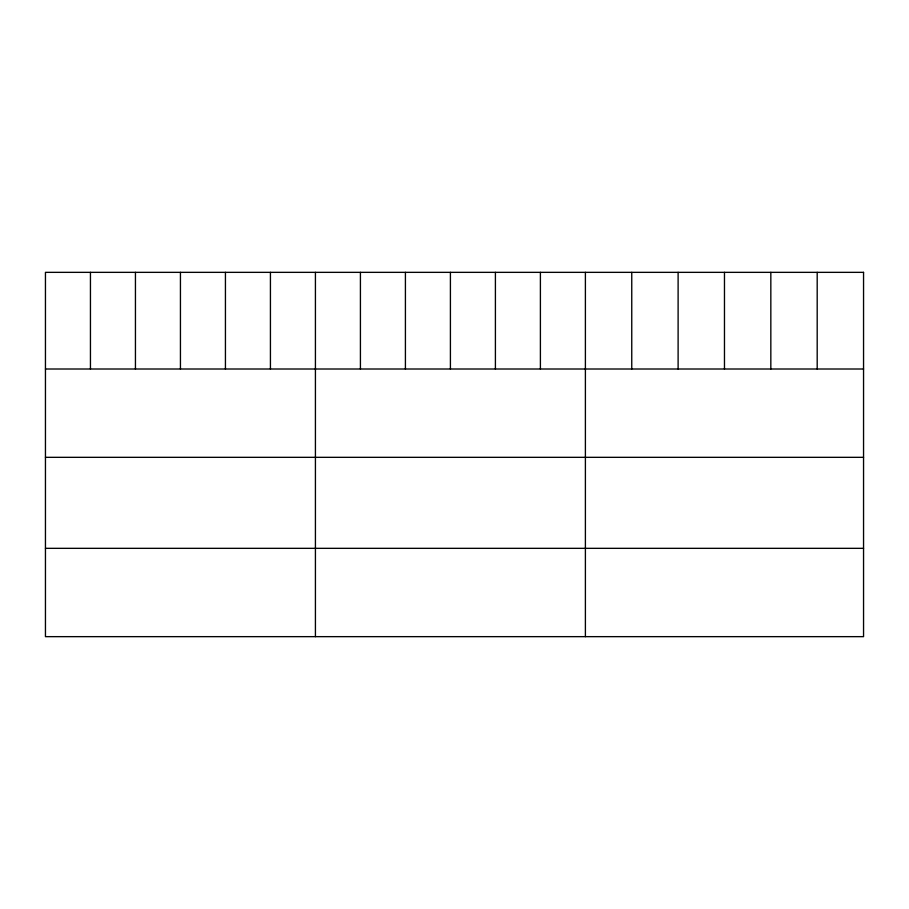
<?xml version="1.0" encoding="UTF-8"?>
<svg xmlns="http://www.w3.org/2000/svg" width="909" height="909" viewBox="0 0 909 909"><rect width="100%" height="100%" fill="white"/><g stroke="black" fill="none" stroke-linecap="round" stroke-linejoin="round"><path stroke-width="1.36" d="M45.45 369.009L863.55 369.009M45.45 457.329L863.55 457.329M45.45 548.332L863.55 548.332M817.191 272.348L817.191 369.009M770.832 272.348L770.832 369.009M724.473 272.348L724.473 369.009M678.114 272.348L678.114 369.009M631.755 272.348L631.755 369.009M585.396 272.348L585.396 636.652M540.4 272.348L540.4 369.009M495.405 272.348L495.405 369.009M450.409 272.348L450.409 369.009M405.414 272.348L405.414 369.009M360.418 272.348L360.418 369.009M315.423 272.348L315.423 636.652M270.428 272.348L270.428 369.009M225.432 272.348L225.432 369.009M180.437 272.348L180.437 369.009M135.441 272.348L135.441 369.009M90.445 272.348L90.445 369.009M863.55 272.348L45.45 272.348L45.45 636.652L863.55 636.652L863.55 272.348"/></g></svg>
